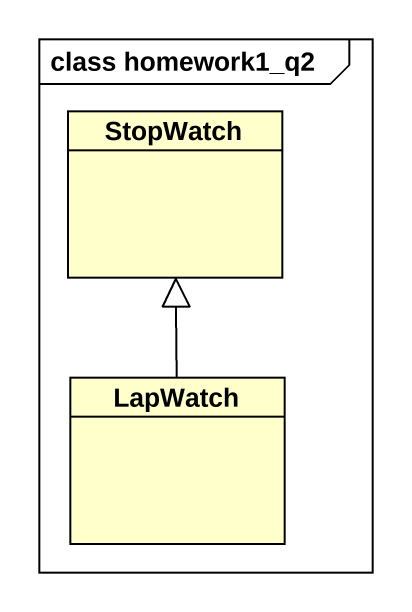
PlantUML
@startuml
mainframe class homework1_q2
hide circle
hide empty members
class StopWatch
class LapWatch
LapWatch -up-|> StopWatch
@enduml
